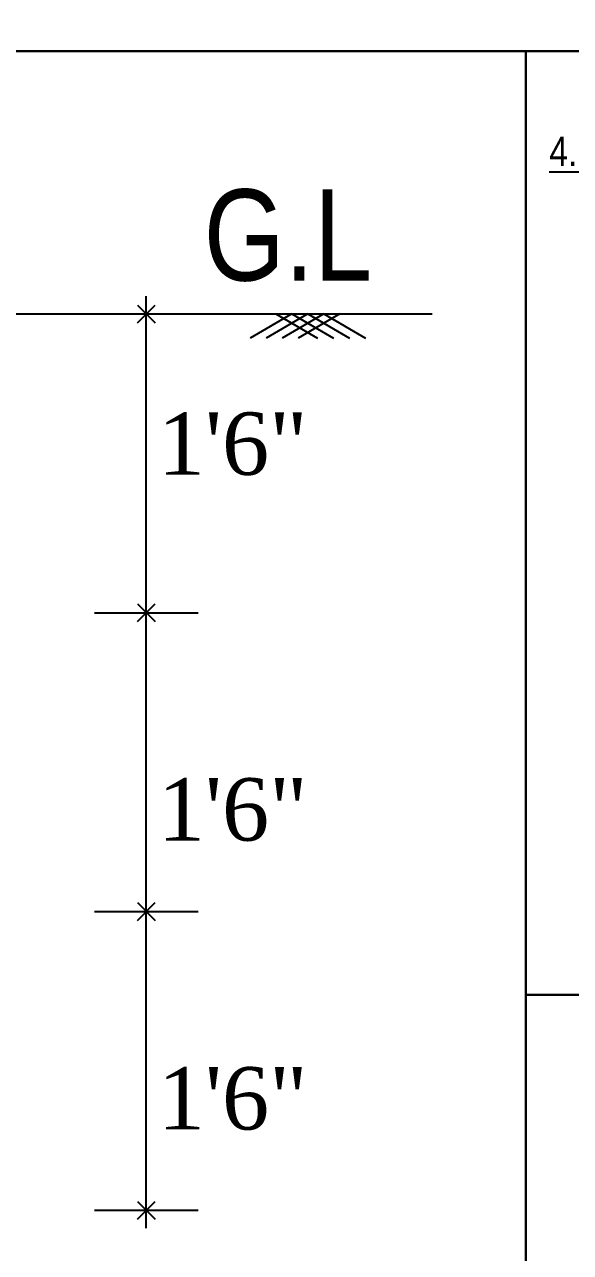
# Model space of a CAD drawing. Header units: metres. Extents: x 516 to 666, y 54 to 108.
# Drawn here: x 600.942 to 602.728, y 85.623 to 89.636 of the extents above; entities that cross this region are included whole.
import ezdxf

# ---------------------------------------------------------------- set-up
doc = ezdxf.new("R2010")
doc.units = ezdxf.units.M
doc.header["$LTSCALE"] = 30
doc.header["$MEASUREMENT"] = 0
doc.layers.get('0').update_dxf_attribs({"linetype": 'CONTINUOUS'})
doc.styles.get("Standard").update_dxf_attribs({"font": 'ARIALN.TTF', "height": 10})
doc.styles.add('TI', font='times.ttf')

msp = doc.modelspace()

# ---------------------------------------------------------------- linework, layer by layer
for p, q in [((602.582, 86.4644), (602.582, 89.5495)), ((601.3405, 88.6323), (601.3405, 88.7488)), ((601.3114, 88.6614), (601.3697, 88.7197)), ((601.3114, 88.7197), (601.3697, 88.6614)), ((600.9, 88.6906), (602.2753, 88.6906)), ((601.2822, 88.6906), (601.3988, 88.6906)), ((601.3405, 85.7604), (601.3405, 88.6906)), ((601.8164, 88.6906), (601.68, 88.6118)), ((601.8689, 88.6906), (601.7325, 88.6118)), ((601.7639, 88.6906), (601.9003, 88.6118)), ((601.9214, 88.6906), (601.785, 88.6118)), ((601.8164, 88.6906), (601.9528, 88.6118)), ((601.9739, 88.6906), (601.8375, 88.6118)), ((601.8689, 88.6906), (602.0053, 88.6118)), ((601.9214, 88.6906), (602.0578, 88.6118)), ((601.3114, 87.6847), (601.3697, 87.743)), ((601.3114, 87.743), (601.3697, 87.6847)), ((601.3405, 87.6555), (601.3405, 87.7721)), ((601.1711, 87.7138), (601.5099, 87.7138)), ((601.2822, 87.7138), (601.3988, 87.7138)), ((601.3405, 86.6788), (601.3405, 86.7954)), ((601.3114, 86.708), (601.3697, 86.7663)), ((601.3114, 86.7663), (601.3697, 86.708)), ((601.1711, 86.7371), (601.5099, 86.7371)), ((601.2822, 86.7371), (601.3988, 86.7371)), ((601.3405, 85.7021), (601.3405, 85.8187)), ((601.3114, 85.7313), (601.3697, 85.7896)), ((601.3114, 85.7896), (601.3697, 85.7313)), ((601.1711, 85.7604), (601.5099, 85.7604)), ((601.2822, 85.7604), (601.3988, 85.7604))]:
    msp.add_line(p, q)
for points in [[(595.6708, 97.7187), (609.0862, 97.7187), (609.0862, 89.5495), (595.6708, 89.5495)], [(598.5163, 89.5495), (602.582, 89.5495), (602.582, 85.5086), (598.5163, 85.5086)], [(602.582, 89.5495), (606.2923, 89.5495), (606.2923, 86.4644), (602.582, 86.4644)], [(602.582, 86.4644), (605.7577, 86.4644), (605.7577, 81.6858), (602.582, 81.6858)]]:
    msp.add_lwpolyline(points, close=True)

# ---------------------------------------------------------------- texts
for s, height, p in [('%%U4. VERTICAL  REINFORCEMENT AT JAMBS OF OPENINGS', 0.095959, (602.6582, 89.1739)), ('G.L', 0.29808, (601.5283, 88.7996))]:
    msp.add_text(s, height=height).set_placement(p)
at = {"style": 'TI'}
for p in [(601.3783, 88.1646), (601.3783, 86.9689), (601.3783, 86.0245)]:
    msp.add_text('1\'6"', height=0.20415, dxfattribs=at).set_placement(p)

doc.saveas('drawing.dxf')
